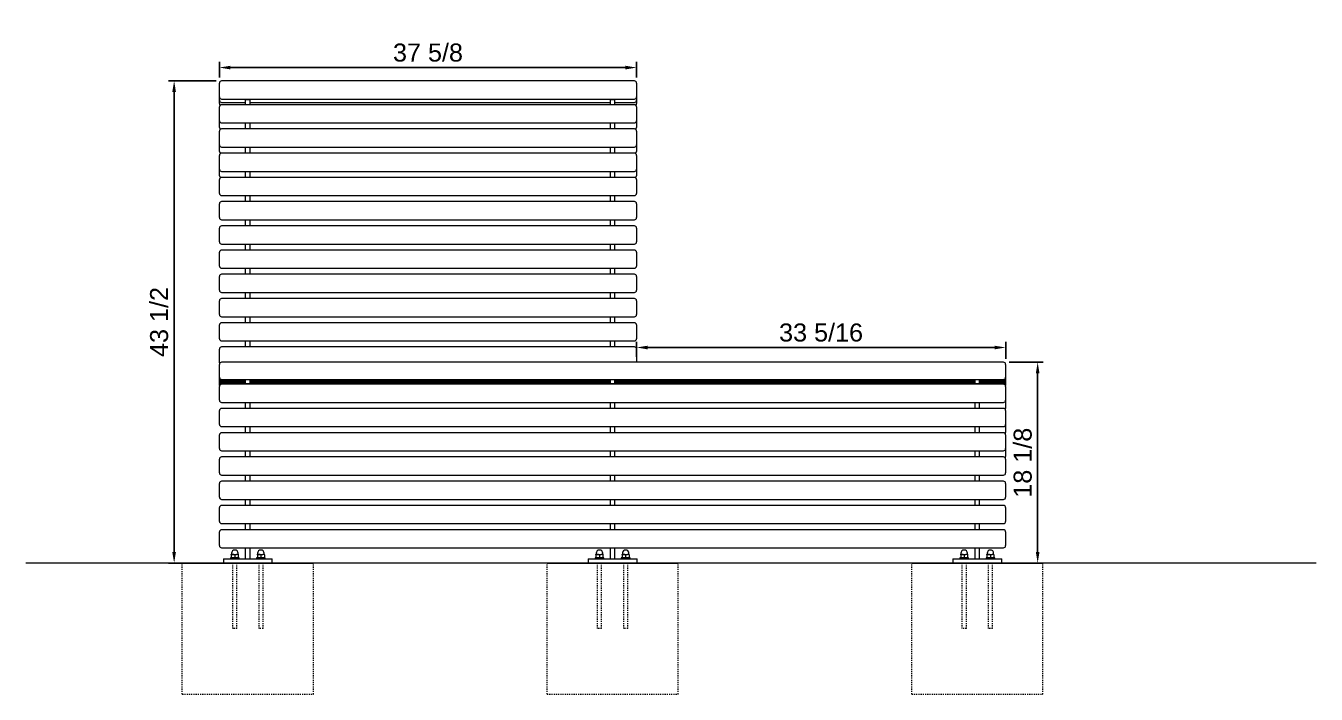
# Model space of a CAD drawing. Header units: inches. Extents: x -14 to 178, y 1 to 137.
# Drawn here: x -13.7 to 102.7, y 77.1 to 137.4 of the extents above; entities that cross this region are included whole.
import ezdxf

# ---------------------------------------------------------------- set-up
doc = ezdxf.new("R2010")
doc.units = ezdxf.units.IN
doc.header["$PDSIZE"] = -1
doc.linetypes.add('HIDDEN', pattern=[1.905, 1.27, -0.635])
for name, color, linetype, lineweight in [('ZANO_R', 7, 'Continuous', 0), ('ZANO_R_przerywana', 250, 'HIDDEN', 0), ('ZANO_W', 1, 'Continuous', 0)]:
    doc.layers.add(name, color=color, linetype=linetype, lineweight=lineweight)
doc.styles.get("Standard").update_dxf_attribs({"font": 'ARIALUNI.TTF'})
doc.dimstyles.new('amerykanie', dxfattribs={"dimtxt": 50, "dimasz": 50, "dimexe": 0.5, "dimexo": 0.5, "dimgap": 1, "dimtad": 1, "dimdec": 0, "dimzin": 0, "dimlunit": 5, "dimtxsty": 'Standard', "dimcen": 0.09, "dimclrd": 1, "dimclre": 1, "dimclrt": 1, "dimazin": 0, "dimtfac": 1, "dimtdec": 0, "dimtmove": 0, "dimatfit": 3, "dimfxl": 1, "dimtzin": 0, "dimarcsym": 1})

# ---------------------------------------------------------------- blocks, each defined once
blk = doc.blocks.new('*D374')
at = {"layer": 'Defpoints', "color": 0}
for p in [(3.94, 132.42), (-0.34, 88.94), (4.1, 88.94)]:
    blk.add_point(p, dxfattribs=at)
at = {"layer": 'ZANO_W', "color": 1, "lineweight": -2}
for p, q in [((3.44, 132.42), (-0.84, 132.42)), ((-0.34, 131.42), (-0.34, 89.94)), ((3.6, 88.94), (-0.84, 88.94))]:
    blk.add_line(p, q, dxfattribs=at)
at = {"layer": 'ZANO_W', "color": 1}
for points in [[(-0.18, 131.42), (-0.51, 131.42), (-0.34, 132.42)], [(-0.51, 89.94), (-0.18, 89.94), (-0.34, 88.94)]]:
    blk.add_solid(points, dxfattribs=at)
at = {"layer": 'ZANO_W', "color": 1, "insert": (-1.69, 110.68), "char_height": 1.625, "attachment_point": 5, "rotation": 90}
blk.add_mtext('43 1/2', dxfattribs=at)
blk = doc.blocks.new('*D375')
at = {"layer": 'Defpoints', "color": 0}
for p in [(74.45, 107.05), (74.45, 88.94), (77.53, 88.94)]:
    blk.add_point(p, dxfattribs=at)
at = {"layer": 'ZANO_W', "color": 1, "lineweight": -2}
for p, q in [((74.95, 107.05), (78.03, 107.05)), ((77.53, 106.05), (77.53, 89.94)), ((74.95, 88.94), (78.03, 88.94))]:
    blk.add_line(p, q, dxfattribs=at)
at = {"layer": 'ZANO_W', "color": 1}
for points in [[(77.7, 106.05), (77.37, 106.05), (77.53, 107.05)], [(77.37, 89.94), (77.7, 89.94), (77.53, 88.94)]]:
    blk.add_solid(points, dxfattribs=at)
at = {"layer": 'ZANO_W', "color": 1, "insert": (76.19, 97.99), "char_height": 1.625, "attachment_point": 5, "rotation": 90}
blk.add_mtext('18 1/8', dxfattribs=at)
blk = doc.blocks.new('*D376')
at = {"layer": 'Defpoints', "color": 0}
for p in [(41.36, 133.62), (3.74, 132.22), (41.36, 132.22)]:
    blk.add_point(p, dxfattribs=at)
at = {"layer": 'ZANO_W', "color": 1, "lineweight": -2}
for p, q in [((3.74, 132.72), (3.74, 134.12)), ((41.36, 132.72), (41.36, 134.12)), ((4.74, 133.62), (40.36, 133.62))]:
    blk.add_line(p, q, dxfattribs=at)
at = {"layer": 'ZANO_W', "color": 1}
for points in [[(4.74, 133.78), (4.74, 133.45), (3.74, 133.62)], [(40.36, 133.45), (40.36, 133.78), (41.36, 133.62)]]:
    blk.add_solid(points, dxfattribs=at)
at = {"layer": 'ZANO_W', "color": 1, "insert": (22.55, 134.96), "char_height": 1.625, "attachment_point": 5}
blk.add_mtext('37 5/8', dxfattribs=at)
blk = doc.blocks.new('*D377')
at = {"layer": 'Defpoints', "color": 0}
for p in [(74.65, 108.38), (41.36, 107.05), (74.65, 106.85)]:
    blk.add_point(p, dxfattribs=at)
at = {"layer": 'ZANO_W', "color": 1, "lineweight": -2}
for p, q in [((41.36, 107.55), (41.36, 108.88)), ((42.36, 108.38), (73.65, 108.38)), ((74.65, 107.35), (74.65, 108.88))]:
    blk.add_line(p, q, dxfattribs=at)
at = {"layer": 'ZANO_W', "color": 1}
for points in [[(42.36, 108.54), (42.36, 108.21), (41.36, 108.38)], [(73.65, 108.21), (73.65, 108.54), (74.65, 108.38)]]:
    blk.add_solid(points, dxfattribs=at)
at = {"layer": 'ZANO_W', "color": 1, "insert": (58, 109.72), "char_height": 1.625, "attachment_point": 5}
blk.add_mtext('33 5/16', dxfattribs=at)

msp = doc.modelspace()

# ---------------------------------------------------------------- linework, layer by layer
at = {"layer": 'ZANO_R'}
for p, q in [((3.74308, 131.13173), (3.74308, 132.224)), ((41.164, 132.42095), (3.94004, 132.42095)), ((41.36095, 132.224), (41.36095, 131.13173)), ((3.74308, 130.97871), (3.74308, 131.13173)), ((3.74308, 130.8257), (3.74308, 130.97871)), ((3.74308, 130.67268), (3.74308, 130.8257)), ((3.74308, 130.51967), (3.74308, 130.67268)), ((3.74308, 130.36665), (3.74308, 130.51967)), ((3.94004, 130.78176), (41.164, 130.78176)), ((3.94004, 130.47573), (6.10651, 130.47573)), ((6.10651, 130.75088), (6.50041, 130.75088)), ((6.10651, 130.26996), (6.10651, 130.75088)), ((6.50041, 130.26996), (6.50041, 130.75088)), ((6.50041, 130.47573), (38.99753, 130.47573)), ((38.99753, 130.75088), (39.39143, 130.75088)), ((38.99753, 130.26996), (38.99753, 130.75088)), ((39.39143, 130.26996), (39.39143, 130.75088)), ((39.39143, 130.47573), (41.164, 130.47573)), ((41.36095, 131.13173), (41.36095, 130.97871)), ((41.36095, 130.97871), (41.36095, 130.8257)), ((41.36095, 130.8257), (41.36095, 130.67268)), ((41.36095, 130.67268), (41.36095, 130.51967)), ((41.36095, 130.51967), (41.36095, 130.36665)), ((3.74308, 128.98074), (3.74308, 130.07301)), ((41.164, 130.26996), (3.94004, 130.26996)), ((41.36095, 130.07301), (41.36095, 128.98074)), ((3.74308, 128.82773), (3.74308, 128.98074)), ((3.74308, 128.37961), (3.74308, 128.82773)), ((3.74308, 128.22659), (3.74308, 128.37961)), ((3.94004, 128.63077), (41.164, 128.63077)), ((41.164, 128.08543), (3.94004, 128.08543)), ((6.10651, 128.08543), (6.10651, 128.63077)), ((6.50041, 128.08543), (6.50041, 128.63077)), ((38.99753, 128.08543), (38.99753, 128.63077)), ((39.39143, 128.08543), (39.39143, 128.63077)), ((41.36095, 128.98074), (41.36095, 128.82773)), ((41.36095, 128.82773), (41.36095, 128.37961)), ((41.36095, 128.37961), (41.36095, 128.22659)), ((3.74308, 126.79621), (3.74308, 127.88847)), ((41.36095, 127.88847), (41.36095, 126.79621)), ((3.74308, 126.64319), (3.74308, 126.79621)), ((3.74308, 126.19508), (3.74308, 126.64319)), ((3.74308, 126.04206), (3.74308, 126.19508)), ((3.74308, 124.61168), (3.74308, 125.70394)), ((3.94004, 126.44624), (41.164, 126.44624)), ((41.164, 125.90089), (3.94004, 125.90089)), ((6.10651, 125.90089), (6.10651, 126.44624)), ((6.50041, 125.90089), (6.50041, 126.44624)), ((38.99753, 125.90089), (38.99753, 126.44624)), ((39.39143, 125.90089), (39.39143, 126.44624)), ((41.36095, 126.79621), (41.36095, 126.64319)), ((41.36095, 126.64319), (41.36095, 126.19508)), ((41.36095, 126.19508), (41.36095, 126.04206)), ((41.36095, 125.70394), (41.36095, 124.61168)), ((3.74308, 124.45866), (3.74308, 124.61168)), ((41.36095, 124.61168), (41.36095, 124.45866)), ((3.74308, 124.01054), (3.74308, 124.45866)), ((3.74308, 123.85753), (3.74308, 124.01054)), ((3.74308, 122.42714), (3.74308, 123.51941)), ((3.94004, 124.26171), (41.164, 124.26171)), ((41.164, 123.71636), (3.94004, 123.71636)), ((6.10651, 123.71636), (6.10651, 124.26171)), ((6.50041, 123.71636), (6.50041, 124.26171)), ((38.99753, 123.71636), (38.99753, 124.26171)), ((39.39143, 123.71636), (39.39143, 124.26171)), ((41.36095, 124.45866), (41.36095, 124.01054)), ((41.36095, 124.01054), (41.36095, 123.85753)), ((41.36095, 123.51941), (41.36095, 122.42714)), ((3.74308, 122.27413), (3.74308, 122.42714)), ((41.36095, 122.42714), (41.36095, 122.27413)), ((3.74308, 120.24261), (3.74308, 121.33488)), ((3.94004, 122.07718), (41.164, 122.07718)), ((41.164, 121.53183), (3.94004, 121.53183)), ((6.10651, 121.53183), (6.10651, 122.07718)), ((6.50041, 121.53183), (6.50041, 122.07718)), ((38.99753, 121.53183), (38.99753, 122.07718)), ((39.39143, 121.53183), (39.39143, 122.07718)), ((41.36095, 121.33488), (41.36095, 120.24261)), ((3.74308, 120.0896), (3.74308, 120.24261)), ((3.94004, 119.89264), (41.164, 119.89264)), ((6.10651, 119.3473), (6.10651, 119.89264)), ((6.50041, 119.3473), (6.50041, 119.89264)), ((38.99753, 119.3473), (38.99753, 119.89264)), ((39.39143, 119.3473), (39.39143, 119.89264)), ((41.36095, 120.24261), (41.36095, 120.0896)), ((3.74308, 118.05808), (3.74308, 119.15034)), ((41.164, 119.3473), (3.94004, 119.3473)), ((41.36095, 119.15034), (41.36095, 118.05808)), ((3.74308, 117.90506), (3.74308, 118.05808)), ((3.94004, 117.70811), (41.164, 117.70811)), ((6.10651, 117.16276), (6.10651, 117.70811)), ((6.50041, 117.16276), (6.50041, 117.70811)), ((38.99753, 117.16276), (38.99753, 117.70811)), ((39.39143, 117.16276), (39.39143, 117.70811)), ((41.36095, 118.05808), (41.36095, 117.90506)), ((3.74308, 115.87355), (3.74308, 116.96581)), ((41.164, 117.16276), (3.94004, 117.16276)), ((41.36095, 116.96581), (41.36095, 115.87355)), ((3.74308, 115.72053), (3.74308, 115.87355)), ((3.94004, 115.52358), (41.164, 115.52358)), ((6.10651, 114.97823), (6.10651, 115.52358)), ((6.50041, 114.97823), (6.50041, 115.52358)), ((38.99753, 114.97823), (38.99753, 115.52358)), ((39.39143, 114.97823), (39.39143, 115.52358)), ((41.36095, 115.87355), (41.36095, 115.72053)), ((3.74308, 113.68901), (3.74308, 114.78128)), ((41.164, 114.97823), (3.94004, 114.97823)), ((41.36095, 114.78128), (41.36095, 113.68901)), ((3.74308, 113.536), (3.74308, 113.68901)), ((3.94004, 113.33904), (41.164, 113.33904)), ((6.10651, 112.7937), (6.10651, 113.33904)), ((6.50041, 112.7937), (6.50041, 113.33904)), ((38.99753, 112.7937), (38.99753, 113.33904)), ((39.39143, 112.7937), (39.39143, 113.33904)), ((41.36095, 113.68901), (41.36095, 113.536)), ((3.74308, 111.50448), (3.74308, 112.59675)), ((41.164, 112.7937), (3.94004, 112.7937)), ((41.36095, 112.59675), (41.36095, 111.50448)), ((3.74308, 111.35146), (3.74308, 111.50448)), ((3.94004, 111.15451), (41.164, 111.15451)), ((41.164, 110.60917), (3.94004, 110.60917)), ((6.10651, 110.60917), (6.10651, 111.15451)), ((6.50041, 110.60917), (6.50041, 111.15451)), ((38.99753, 110.60917), (38.99753, 111.15451)), ((39.39143, 110.60917), (39.39143, 111.15451)), ((41.36095, 111.50448), (41.36095, 111.35146)), ((3.74308, 109.31995), (3.74308, 110.41221)), ((41.36095, 110.41221), (41.36095, 109.31995)), ((3.74308, 109.16693), (3.74308, 109.31995)), ((3.74308, 107.13541), (3.74308, 108.22768)), ((3.94004, 108.96998), (41.164, 108.96998)), ((41.164, 108.42463), (3.94004, 108.42463)), ((6.10651, 108.42463), (6.10651, 108.96998)), ((6.50041, 108.42463), (6.50041, 108.96998)), ((38.99753, 108.42463), (38.99753, 108.96998)), ((39.39143, 108.42463), (39.39143, 108.96998)), ((41.36095, 109.31995), (41.36095, 109.16693)), ((41.36095, 108.22768), (41.36095, 107.13541)), ((3.74308, 106.9824), (3.74308, 107.13541)), ((41.36095, 107.13541), (41.36095, 107.04801)), ((3.74308, 105.74911), (3.74308, 106.85105)), ((74.44892, 107.04801), (3.94004, 107.04801)), ((74.64587, 106.85105), (74.64587, 105.74911)), ((3.74308, 105.70253), (3.74308, 105.74911)), ((3.74308, 105.65596), (3.74308, 105.70253)), ((3.74308, 105.60938), (3.74308, 105.65596)), ((3.74308, 105.56281), (3.74308, 105.60938)), ((3.74308, 105.51624), (3.74308, 105.56281)), ((3.74308, 105.46966), (3.74308, 105.51624)), ((3.74308, 105.42309), (3.74308, 105.46966)), ((3.74308, 105.37651), (3.74308, 105.42309)), ((3.74308, 105.32994), (3.74308, 105.37651)), ((3.74308, 105.28336), (3.74308, 105.32994)), ((3.74308, 105.23679), (3.74308, 105.28336)), ((3.74308, 105.19022), (3.74308, 105.23679)), ((3.74308, 105.14364), (3.74308, 105.19022)), ((3.74308, 105.09707), (3.74308, 105.14364)), ((3.74308, 105.05049), (3.74308, 105.09707)), ((3.74308, 105.00392), (3.74308, 105.05049)), ((3.74308, 104.95735), (3.74308, 105.00392)), ((3.74308, 104.72414), (3.74308, 104.87081)), ((3.94004, 105.50558), (74.44892, 105.50558)), ((3.94004, 105.41243), (6.10651, 105.41243)), ((3.94004, 105.31928), (6.10651, 105.31928)), ((3.94004, 105.22613), (6.10651, 105.22613)), ((3.94004, 105.13299), (6.10651, 105.13299)), ((74.44892, 105.06777), (3.94004, 105.06777)), ((6.10651, 105.49577), (6.50041, 105.49577)), ((6.10651, 105.13125), (6.10651, 105.49577)), ((6.10651, 105.13125), (6.50041, 105.13125)), ((6.10651, 105.06777), (6.10651, 105.13125)), ((6.50041, 105.13125), (6.50041, 105.49577)), ((6.50041, 105.41243), (38.99753, 105.41243)), ((6.50041, 105.31928), (38.99753, 105.31928)), ((6.50041, 105.22613), (38.99753, 105.22613)), ((6.50041, 105.13299), (38.99753, 105.13299)), ((6.50041, 105.06777), (6.50041, 105.13125)), ((38.99753, 105.49577), (39.39143, 105.49577)), ((38.99753, 105.13125), (38.99753, 105.49577)), ((38.99753, 105.13125), (39.39143, 105.13125)), ((38.99753, 105.06777), (38.99753, 105.13125)), ((39.39143, 105.13125), (39.39143, 105.49577)), ((39.39143, 105.41243), (71.88854, 105.41243)), ((39.39143, 105.31928), (71.88854, 105.31928)), ((39.39143, 105.22613), (71.88854, 105.22613)), ((39.39143, 105.13299), (71.88854, 105.13299)), ((39.39143, 105.06777), (39.39143, 105.13125)), ((71.88854, 105.13215), (71.88854, 105.49577)), ((71.88854, 105.49577), (72.28244, 105.49577)), ((71.88854, 105.13215), (72.28244, 105.13215)), ((71.88854, 105.06777), (71.88854, 105.13215)), ((72.28244, 105.13215), (72.28244, 105.49577)), ((72.28244, 105.41243), (74.44892, 105.41243)), ((72.28244, 105.31928), (74.44892, 105.31928)), ((72.28244, 105.22613), (74.44892, 105.22613)), ((72.28244, 105.13299), (74.44892, 105.13299)), ((72.28244, 105.06777), (72.28244, 105.13215)), ((74.64587, 105.74911), (74.64587, 105.70253)), ((74.64587, 105.70253), (74.64587, 105.65596)), ((74.64587, 105.65596), (74.64587, 105.60938)), ((74.64587, 105.60938), (74.64587, 105.56281)), ((74.64587, 105.56281), (74.64587, 105.51624)), ((74.64587, 105.51624), (74.64587, 105.46966)), ((74.64587, 105.46966), (74.64587, 105.42309)), ((74.64587, 105.42309), (74.64587, 105.37651)), ((74.64587, 105.37651), (74.64587, 105.32994)), ((74.64587, 105.32994), (74.64587, 105.28336)), ((74.64587, 105.28336), (74.64587, 105.23679)), ((74.64587, 105.23679), (74.64587, 105.19022)), ((74.64587, 105.19022), (74.64587, 105.14364)), ((74.64587, 105.14364), (74.64587, 105.09707)), ((74.64587, 105.09707), (74.64587, 105.05049)), ((74.64587, 105.05049), (74.64587, 105.00392)), ((74.64587, 105.00392), (74.64587, 104.95735)), ((74.64587, 104.87081), (74.64587, 104.72414)), ((3.74308, 103.63101), (3.74308, 104.72414)), ((74.64587, 104.72414), (74.64587, 103.63101)), ((74.64587, 103.63101), (74.64587, 103.08772)), ((3.74308, 102.53787), (3.74308, 102.68454)), ((3.74308, 101.44473), (3.74308, 102.53787)), ((3.94004, 103.43406), (74.44892, 103.43406)), ((74.44892, 102.88149), (3.94004, 102.88149)), ((6.10651, 102.88149), (6.10651, 103.43406)), ((6.50041, 102.88149), (6.50041, 103.43406)), ((38.99753, 102.88149), (38.99753, 103.43406)), ((39.39143, 102.88149), (39.39143, 103.43406)), ((71.88854, 102.88149), (71.88854, 103.43406)), ((72.28244, 102.88149), (72.28244, 103.43406)), ((74.64587, 103.08772), (74.64587, 102.86745)), ((74.64587, 102.68454), (74.64587, 102.53787)), ((74.64587, 102.53787), (74.64587, 101.44473)), ((3.94004, 101.24778), (74.44892, 101.24778)), ((6.10651, 100.69522), (6.10651, 101.24778)), ((6.50041, 100.69522), (6.50041, 101.24778)), ((38.99753, 100.69522), (38.99753, 101.24778)), ((39.39143, 100.69522), (39.39143, 101.24778)), ((71.88854, 100.69522), (71.88854, 101.24778)), ((72.28244, 100.69522), (72.28244, 101.24778)), ((74.64587, 101.44473), (74.64587, 100.9263)), ((3.74308, 100.3516), (3.74308, 100.49827)), ((3.74308, 99.25846), (3.74308, 100.3516)), ((74.44892, 100.69522), (3.94004, 100.69522)), ((39.39143, 100.70603), (39.39173, 100.69522)), ((74.64587, 100.9263), (74.64587, 100.70603)), ((74.64587, 100.49827), (74.64587, 100.3516)), ((74.64587, 100.3516), (74.64587, 99.25846)), ((3.94004, 99.06151), (74.44892, 99.06151)), ((6.10651, 98.50895), (6.10651, 99.06151)), ((6.50041, 98.50895), (6.50041, 99.06151)), ((38.99753, 98.50895), (38.99753, 99.06151)), ((39.39143, 98.50895), (39.39143, 99.06151)), ((71.88854, 98.50895), (71.88854, 99.06151)), ((72.28244, 98.50895), (72.28244, 99.06151)), ((74.64587, 99.25846), (74.64587, 98.76487)), ((3.74308, 98.16533), (3.74308, 98.31199)), ((3.74308, 97.07219), (3.74308, 98.16533)), ((74.44892, 98.50895), (3.94004, 98.50895)), ((39.39143, 98.5446), (39.39468, 98.50895)), ((74.64587, 98.76487), (74.64587, 98.5446)), ((74.64587, 98.31199), (74.64587, 98.16533)), ((74.64587, 98.16533), (74.64587, 97.07219)), ((3.94004, 96.87524), (74.44892, 96.87524)), ((6.10651, 96.32267), (6.10651, 96.87524)), ((6.50041, 96.32267), (6.50041, 96.87524)), ((38.99753, 96.32267), (38.99753, 96.87524)), ((39.39143, 96.32267), (39.39143, 96.87524)), ((71.88854, 96.32267), (71.88854, 96.87524)), ((72.28244, 96.32267), (72.28244, 96.87524)), ((3.74308, 95.97905), (3.74308, 96.12572)), ((3.74308, 94.88592), (3.74308, 95.97905)), ((74.44892, 96.32267), (3.94004, 96.32267)), ((74.64587, 96.12572), (74.64587, 95.97905)), ((74.64587, 95.97905), (74.64587, 94.88592)), ((3.94004, 94.68896), (74.44892, 94.68896)), ((6.10651, 94.1364), (6.10651, 94.68896)), ((6.50041, 94.1364), (6.50041, 94.68896)), ((38.99753, 94.1364), (38.99753, 94.68896)), ((39.39143, 94.1364), (39.39143, 94.68896)), ((71.88854, 94.1364), (71.88854, 94.68896)), ((72.28244, 94.1364), (72.28244, 94.68896)), ((3.74308, 93.79278), (3.74308, 93.93945)), ((3.74308, 92.69964), (3.74308, 93.79278)), ((74.44892, 94.1364), (3.94004, 94.1364)), ((74.64587, 93.93945), (74.64587, 93.79278)), ((74.64587, 93.79278), (74.64587, 92.69964)), ((3.94004, 92.50269), (74.44892, 92.50269)), ((74.44892, 91.95013), (3.94004, 91.95013)), ((6.10651, 91.95013), (6.10651, 92.50269)), ((6.50041, 91.95013), (6.50041, 92.50269)), ((38.99753, 91.95013), (38.99753, 92.50269)), ((39.39143, 91.95013), (39.39143, 92.50269)), ((71.88854, 91.95013), (71.88854, 92.50269)), ((72.28244, 91.95013), (72.28244, 92.50269)), ((3.74308, 91.60651), (3.74308, 91.75318)), ((3.74308, 90.51337), (3.74308, 91.60651)), ((74.64587, 91.75318), (74.64587, 91.60651)), ((74.64587, 91.60651), (74.64587, 90.51337)), ((3.94004, 90.31642), (74.44892, 90.31642)), ((4.80663, 89.69767), (4.80663, 89.72581)), ((4.80663, 89.72581), (4.96419, 89.72581)), ((4.80663, 89.69767), (4.80663, 89.43884)), ((4.82632, 89.82429), (4.82632, 89.73566)), ((4.96419, 89.72581), (5.27931, 89.72581)), ((5.12175, 89.69767), (5.12175, 89.43884)), ((5.43687, 89.72581), (5.27931, 89.72581)), ((5.41718, 89.73566), (5.41718, 89.82429)), ((5.43687, 89.69767), (5.43687, 89.72581)), ((5.43687, 89.69767), (5.43687, 89.43884)), ((6.10651, 89.33191), (6.10651, 90.31642)), ((6.50041, 89.33191), (6.50041, 90.31642)), ((7.17005, 89.69767), (7.17005, 89.72581)), ((7.17005, 89.72581), (7.32761, 89.72581)), ((7.17005, 89.69767), (7.17005, 89.43884)), ((7.18975, 89.82429), (7.18975, 89.73566)), ((7.32761, 89.72581), (7.64274, 89.72581)), ((7.48518, 89.69767), (7.48518, 89.43884)), ((7.8003, 89.72581), (7.64274, 89.72581)), ((7.7806, 89.73566), (7.7806, 89.82429)), ((7.8003, 89.69767), (7.8003, 89.72581)), ((7.8003, 89.69767), (7.8003, 89.43884)), ((37.69764, 89.69767), (37.69764, 89.72581)), ((37.69764, 89.72581), (37.8552, 89.72581)), ((37.69764, 89.69767), (37.69764, 89.43884)), ((37.71734, 89.82429), (37.71734, 89.73566)), ((37.8552, 89.72581), (38.17033, 89.72581)), ((38.01277, 89.69767), (38.01277, 89.43884)), ((38.32789, 89.72581), (38.17033, 89.72581)), ((38.30819, 89.73566), (38.30819, 89.82429)), ((38.32789, 89.69767), (38.32789, 89.72581)), ((38.32789, 89.69767), (38.32789, 89.43884)), ((38.99753, 89.33191), (38.99753, 90.31642)), ((39.39143, 89.33191), (39.39143, 90.31642)), ((40.06107, 89.69767), (40.06107, 89.72581)), ((40.06107, 89.72581), (40.21863, 89.72581)), ((40.06107, 89.69767), (40.06107, 89.43884)), ((40.08076, 89.82429), (40.08076, 89.73566)), ((40.21863, 89.72581), (40.53375, 89.72581)), ((40.37619, 89.69767), (40.37619, 89.43884)), ((40.69131, 89.72581), (40.53375, 89.72581)), ((40.67162, 89.73566), (40.67162, 89.82429)), ((40.69131, 89.69767), (40.69131, 89.72581)), ((40.69131, 89.69767), (40.69131, 89.43884)), ((70.58866, 89.69767), (70.58866, 89.72581)), ((70.58866, 89.72581), (70.74622, 89.72581)), ((70.58866, 89.69767), (70.58866, 89.43884)), ((70.60835, 89.82429), (70.60835, 89.73566)), ((70.74622, 89.72581), (71.06134, 89.72581)), ((70.90378, 89.69767), (70.90378, 89.43884)), ((71.2189, 89.72581), (71.06134, 89.72581)), ((71.19921, 89.73566), (71.19921, 89.82429)), ((71.2189, 89.69767), (71.2189, 89.72581)), ((71.2189, 89.69767), (71.2189, 89.43884)), ((71.88854, 89.33191), (71.88854, 90.31642)), ((72.28244, 89.33191), (72.28244, 90.31642)), ((72.95208, 89.69767), (72.95208, 89.72581)), ((72.95208, 89.72581), (73.10964, 89.72581)), ((72.95208, 89.69767), (72.95208, 89.43884)), ((72.97178, 89.82429), (72.97178, 89.73566)), ((73.10964, 89.72581), (73.42477, 89.72581)), ((73.2672, 89.69767), (73.2672, 89.43884)), ((73.58233, 89.72581), (73.42477, 89.72581)), ((73.56263, 89.73566), (73.56263, 89.82429)), ((73.58233, 89.69767), (73.58233, 89.72581)), ((73.58233, 89.69767), (73.58233, 89.43884)), ((102.65044, 88.93801), (-13.71892, 88.93801)), ((0.3949, 88.93801), (12.21203, 88.93801)), ((0.3949, 88.93801), (12.21203, 88.93801)), ((4.09749, 89.33191), (4.09749, 88.93801)), ((4.09749, 89.33191), (4.25505, 89.33191)), ((4.25505, 89.33191), (6.10651, 89.33191)), ((4.72784, 89.41069), (4.72784, 89.33191)), ((5.51565, 89.41069), (4.72784, 89.41069)), ((4.80663, 89.41069), (4.80663, 89.43884)), ((4.9248, 88.93801), (5.31687, 88.93801)), ((5.43687, 89.41069), (5.43687, 89.43884)), ((5.51565, 89.33191), (5.51565, 89.41069)), ((6.10651, 89.33191), (6.50041, 89.33191)), ((6.50041, 89.33191), (8.35187, 89.33191)), ((7.09127, 89.41069), (7.09127, 89.33191)), ((7.87908, 89.41069), (7.09127, 89.41069)), ((7.17005, 89.41069), (7.17005, 89.43884)), ((7.28822, 88.93801), (7.68029, 88.93801)), ((7.8003, 89.41069), (7.8003, 89.43884)), ((7.87908, 89.33191), (7.87908, 89.41069)), ((8.35187, 89.33191), (8.50944, 89.33191)), ((8.50944, 88.93801), (8.50944, 89.33191)), ((33.28591, 88.93801), (45.10304, 88.93801)), ((33.28591, 88.93801), (45.10304, 88.93801)), ((36.9885, 89.33191), (36.9885, 88.93801)), ((36.9885, 89.33191), (37.14606, 89.33191)), ((37.14606, 89.33191), (38.99753, 89.33191)), ((37.61886, 89.41069), (37.61886, 89.33191)), ((38.40667, 89.41069), (37.61886, 89.41069)), ((37.69764, 89.41069), (37.69764, 89.43884)), ((37.81581, 88.93801), (38.20788, 88.93801)), ((38.32789, 89.41069), (38.32789, 89.43884)), ((38.40667, 89.33191), (38.40667, 89.41069)), ((38.99753, 89.33191), (39.39143, 89.33191)), ((39.39143, 89.33191), (41.24289, 89.33191)), ((39.98229, 89.41069), (39.98229, 89.33191)), ((40.7701, 89.41069), (39.98229, 89.41069)), ((40.06107, 89.41069), (40.06107, 89.43884)), ((40.17924, 88.93801), (40.57131, 88.93801)), ((40.69131, 89.41069), (40.69131, 89.43884)), ((40.7701, 89.33191), (40.7701, 89.41069)), ((41.24289, 89.33191), (41.40045, 89.33191)), ((41.40045, 88.93801), (41.40045, 89.33191)), ((66.17693, 88.93801), (77.99406, 88.93801)), ((66.17693, 88.93801), (77.99406, 88.93801)), ((69.87952, 89.33191), (69.87952, 88.93801)), ((69.87952, 89.33191), (70.03708, 89.33191)), ((70.03708, 89.33191), (71.88854, 89.33191)), ((70.50988, 89.41069), (70.50988, 89.33191)), ((71.29768, 89.41069), (70.50988, 89.41069)), ((70.58866, 89.41069), (70.58866, 89.43884)), ((70.70683, 88.93801), (71.0989, 88.93801)), ((71.2189, 89.41069), (71.2189, 89.43884)), ((71.29768, 89.33191), (71.29768, 89.41069)), ((71.88854, 89.33191), (72.28244, 89.33191)), ((72.28244, 89.33191), (74.1339, 89.33191)), ((72.8733, 89.41069), (72.8733, 89.33191)), ((73.66111, 89.41069), (72.8733, 89.41069)), ((72.95208, 89.41069), (72.95208, 89.43884)), ((73.07025, 88.93801), (73.46232, 88.93801)), ((73.58233, 89.41069), (73.58233, 89.43884)), ((73.66111, 89.33191), (73.66111, 89.41069)), ((74.1339, 89.33191), (74.29147, 89.33191)), ((74.29147, 88.93801), (74.29147, 89.33191))]:
    msp.add_line(p, q, dxfattribs=at)
at = {"layer": 'ZANO_R', "flags": 128}
for points in [[(3.74308, 106.9824), (3.74687, 106.94398), (3.75436, 106.91673)], [(3.74308, 104.95735), (3.74687, 104.91892), (3.74789, 104.91408)], [(74.64106, 104.91408), (74.64209, 104.91892), (74.64587, 104.95735)], [(5.12175, 89.69767), (5.19894, 89.71809), (5.27931, 89.72581)], [(7.48518, 89.69767), (7.56237, 89.71809), (7.64274, 89.72581)], [(38.01277, 89.69767), (38.08996, 89.71809), (38.17033, 89.72581)], [(40.37619, 89.69767), (40.45338, 89.71809), (40.53375, 89.72581)], [(70.90378, 89.69767), (70.98097, 89.71809), (71.06134, 89.72581)], [(73.2672, 89.69767), (73.3444, 89.71809), (73.42477, 89.72581)], [(5.12175, 89.43884), (5.04455, 89.41842), (4.96419, 89.41069)], [(5.43687, 89.43884), (5.35968, 89.41842), (5.27931, 89.41069)], [(7.48518, 89.43884), (7.40798, 89.41842), (7.32761, 89.41069)], [(7.8003, 89.43884), (7.7231, 89.41842), (7.64274, 89.41069)], [(38.01277, 89.43884), (37.93557, 89.41842), (37.8552, 89.41069)], [(38.32789, 89.43884), (38.25069, 89.41842), (38.17033, 89.41069)], [(40.37619, 89.43884), (40.299, 89.41842), (40.21863, 89.41069)], [(40.69131, 89.43884), (40.61412, 89.41842), (40.53375, 89.41069)], [(70.90378, 89.43884), (70.82659, 89.41842), (70.74622, 89.41069)], [(71.2189, 89.43884), (71.14171, 89.41842), (71.06134, 89.41069)], [(73.2672, 89.43884), (73.19001, 89.41842), (73.10964, 89.41069)], [(73.58233, 89.43884), (73.50514, 89.41842), (73.42477, 89.41069)]]:
    msp.add_lwpolyline(points, dxfattribs=at)
at = {"layer": 'ZANO_R'}
for centre, radius, start, end in [((3.94004, 132.224), 0.19695, 90, 180), ((41.164, 132.224), 0.19695, 0, 90), ((3.94004, 130.97871), 0.19695, 180, 270), ((3.94004, 130.67268), 0.19695, 180, 270), ((3.94004, 130.36665), 0.19695, 180, 228.1994479), ((41.164, 130.97871), 0.19695, 270, 0), ((41.164, 130.67268), 0.19695, 270, 0), ((41.164, 130.36665), 0.19695, 311.8005521, 0), ((3.94004, 130.07301), 0.19695, 90, 180), ((41.164, 130.07301), 0.19695, 0, 90), ((3.94004, 128.82773), 0.19695, 180, 270), ((3.94004, 128.22659), 0.19695, 180, 239.1347322), ((3.94004, 127.88848), 0.19695, 90, 180), ((41.164, 128.82773), 0.19695, 270, 0), ((41.164, 127.88848), 0.19695, 0, 90), ((41.164, 128.22659), 0.19695, 300.8652678, 0), ((3.94004, 126.64319), 0.19695, 180, 270), ((3.94004, 126.04206), 0.19695, 180, 239.1347323), ((3.94004, 125.70394), 0.19695, 90, 180), ((41.164, 126.64319), 0.19695, 270, 0), ((41.164, 125.70394), 0.19695, 0, 90), ((41.164, 126.04206), 0.19695, 300.8652677, 0), ((3.94004, 124.45866), 0.19695, 180, 270), ((3.94004, 123.85753), 0.19695, 180, 239.1347323), ((3.94004, 123.51941), 0.19695, 90, 180), ((41.164, 124.45866), 0.19695, 270, 0), ((41.164, 123.51941), 0.19695, 0, 90), ((41.164, 123.85753), 0.19695, 300.8652677, 0), ((3.94004, 122.27413), 0.19695, 180, 270), ((41.164, 122.27413), 0.19695, 270, 0), ((3.94004, 121.33488), 0.19695, 90, 180), ((41.164, 121.33488), 0.19695, 0, 90), ((3.94004, 120.0896), 0.19695, 180, 270), ((41.164, 120.0896), 0.19695, 270, 0), ((3.94004, 119.15034), 0.19695, 90, 180), ((41.164, 119.15034), 0.19695, 0, 90), ((3.94004, 117.90506), 0.19695, 180, 270), ((41.164, 117.90506), 0.19695, 270, 0), ((3.94004, 116.96581), 0.19695, 90, 180), ((41.164, 116.96581), 0.19695, 0, 90), ((3.94004, 115.72053), 0.19695, 180, 270), ((41.164, 115.72053), 0.19695, 270, 0), ((3.94004, 114.78128), 0.19695, 90, 180), ((41.164, 114.78128), 0.19695, 0, 90), ((3.94004, 113.536), 0.19695, 180, 270), ((41.164, 113.536), 0.19695, 270, 0), ((3.94004, 112.59675), 0.19695, 90, 180), ((41.164, 112.59675), 0.19695, 0, 90), ((3.94004, 111.35146), 0.19695, 180, 270), ((3.94004, 110.41221), 0.19695, 90, 180), ((41.164, 111.35146), 0.19695, 270, 0), ((41.164, 110.41221), 0.19695, 0, 90), ((3.94004, 109.16693), 0.19695, 180, 270), ((3.94004, 108.22768), 0.19695, 90, 180), ((41.164, 109.16693), 0.19695, 270, 0), ((41.164, 108.22768), 0.19695, 0, 90), ((3.94004, 106.85105), 0.19695, 90, 180), ((74.44892, 106.85105), 0.19695, 0, 90), ((3.94004, 105.70253), 0.19695, 180, 270), ((3.94004, 105.60938), 0.19695, 180, 270), ((3.94004, 105.51624), 0.19695, 180, 270), ((3.94004, 105.42309), 0.19695, 180, 270), ((3.94004, 105.32994), 0.19695, 180, 270), ((3.94004, 105.23679), 0.19695, 180, 248.2950347), ((3.94004, 105.14364), 0.19695, 180, 222.8966404), ((3.94004, 104.87081), 0.19695, 90, 180), ((3.94004, 105.05049), 0.19695, 180, 207.1391483), ((74.44892, 105.70253), 0.19695, 270, 0), ((74.44892, 105.60938), 0.19695, 270, 0), ((74.44892, 105.51624), 0.19695, 270, 0), ((74.44892, 105.42309), 0.19695, 270, 0), ((74.44892, 105.32994), 0.19695, 270, 0), ((74.44892, 104.87081), 0.19695, 0, 90), ((74.44892, 105.23679), 0.19695, 291.7049653, 0), ((74.44892, 105.14364), 0.19695, 317.1033597, 0), ((74.44892, 105.05049), 0.19695, 332.8608517, 0), ((3.94004, 103.63101), 0.19695, 180, 270), ((74.44892, 103.63101), 0.19695, 270, 0), ((3.94004, 102.68454), 0.19695, 90, 180), ((74.44892, 102.68454), 0.19695, 0, 90), ((74.44892, 102.86745), 0.19695, 332.3313956, 0), ((3.94004, 101.44473), 0.19695, 180, 270), ((74.44892, 101.44473), 0.19695, 270, 0), ((3.94004, 100.49827), 0.19695, 90, 180), ((74.44892, 100.49827), 0.19695, 0, 90), ((74.44892, 100.70603), 0.19695, 328.1678101, 0), ((3.94004, 99.25846), 0.19695, 180, 270), ((74.44892, 99.25846), 0.19695, 270, 0), ((3.94004, 98.312), 0.19695, 90, 180), ((74.44892, 98.312), 0.19695, 0, 90), ((74.44892, 98.5446), 0.19695, 323.8067204, 0), ((3.94004, 97.07219), 0.19695, 180, 270), ((74.44892, 97.07219), 0.19695, 270, 0), ((3.94004, 96.12572), 0.19695, 90, 180), ((74.44892, 96.12572), 0.19695, 0, 90), ((3.94004, 94.88592), 0.19695, 180, 270), ((74.44892, 94.88592), 0.19695, 270, 0), ((3.94004, 93.93945), 0.19695, 90, 180), ((74.44892, 93.93945), 0.19695, 0, 90), ((3.94004, 92.69964), 0.19695, 180, 270), ((3.94004, 91.75318), 0.19695, 90, 180), ((74.44892, 92.69964), 0.19695, 270, 0), ((74.44892, 91.75318), 0.19695, 0, 90), ((3.94004, 90.51337), 0.19695, 180, 270), ((4.97124, 89.23123), 0.49464, 90.8172838, 109.4391292), ((4.81647, 89.73566), 0.00985, 270, 0), ((5.12175, 89.82429), 0.29543, 0, 180), ((4.95745, 89.23301), 0.49285, 70.5267804, 89.2168066), ((5.27527, 89.2481), 0.47773, 70.2282954, 89.5152916), ((5.42702, 89.73566), 0.00985, 180, 270), ((7.33467, 89.23123), 0.49464, 90.8172951, 109.4391271), ((7.1799, 89.73566), 0.00985, 270, 0), ((7.48518, 89.82429), 0.29543, 0, 180), ((7.32088, 89.23302), 0.49284, 70.5267134, 89.2168736), ((7.6387, 89.2481), 0.47773, 70.2283146, 89.5152701), ((7.79045, 89.73566), 0.00985, 180, 270), ((37.86226, 89.23124), 0.49463, 90.8171324, 109.4392436), ((37.70749, 89.73566), 0.00985, 270, 0), ((38.01276, 89.82429), 0.29543, 0, 180), ((37.84846, 89.23299), 0.49287, 70.5271872, 89.2164368), ((38.16629, 89.24811), 0.47772, 70.2280889, 89.5152394), ((38.31804, 89.73566), 0.00985, 180, 270), ((40.22568, 89.23124), 0.49463, 90.8171324, 109.4392436), ((40.07091, 89.73566), 0.00985, 270, 0), ((40.37619, 89.82429), 0.29543, 0, 180), ((40.21189, 89.23299), 0.49287, 70.5271872, 89.2164368), ((40.52971, 89.2481), 0.47773, 70.2282433, 89.5150851), ((40.68147, 89.73566), 0.00985, 180, 270), ((70.75327, 89.23124), 0.49463, 90.8168255, 109.439255), ((70.5985, 89.73566), 0.00985, 270, 0), ((70.90378, 89.82429), 0.29543, 0, 180), ((70.73948, 89.23302), 0.49284, 70.5266587, 89.2166697), ((71.0573, 89.24808), 0.47775, 70.2287043, 89.5152152), ((71.20906, 89.73566), 0.00985, 180, 270), ((73.1167, 89.23123), 0.49463, 90.8174394, 109.4392323), ((72.96193, 89.73566), 0.00985, 270, 0), ((73.26721, 89.82429), 0.29543, 0, 180), ((73.10291, 89.23304), 0.49282, 70.526239, 89.2170893), ((73.42073, 89.24813), 0.4777, 70.227754, 89.5155744), ((73.57248, 89.73566), 0.00985, 180, 270), ((74.44892, 90.51337), 0.19695, 270, 0), ((4.96823, 89.8884), 0.47773, 250.2282954, 269.5152916), ((5.28335, 89.8884), 0.47773, 250.2282971, 269.5152529), ((7.33166, 89.8884), 0.47773, 250.2283063, 269.5152715), ((7.64678, 89.8884), 0.47773, 250.2283109, 269.5152715), ((37.85924, 89.8884), 0.47773, 250.2282292, 269.5153948), ((38.17437, 89.8884), 0.47773, 250.2282292, 269.5153948), ((40.22267, 89.8884), 0.47773, 250.2282292, 269.5153948), ((40.53779, 89.8884), 0.47773, 250.2282292, 269.5153948), ((70.75026, 89.88842), 0.47775, 250.2287043, 269.5152152), ((71.06538, 89.88841), 0.47774, 250.2284239, 269.5149045), ((73.11368, 89.88838), 0.4777, 250.227754, 269.5155744), ((73.42881, 89.88842), 0.47775, 250.2287043, 269.5152152)]:
    msp.add_arc(centre, radius, start, end, dxfattribs=at)
at = {"layer": 'ZANO_R_przerywana', "ltscale": 0.05}
for p, q in [((0.3949, 77.12087), (0.3949, 88.93801)), ((0.3949, 77.12087), (0.3949, 88.93801)), ((4.9248, 88.93801), (4.9248, 83.02944)), ((5.3187, 83.02944), (5.3187, 88.93801)), ((7.28822, 88.93801), (7.28822, 83.02944)), ((7.68213, 83.02944), (7.68213, 88.93801)), ((12.21203, 77.12087), (12.21203, 88.93801)), ((12.21203, 77.12087), (12.21203, 88.93801)), ((33.28591, 77.12087), (33.28591, 88.93801)), ((33.28591, 77.12087), (33.28591, 88.93801)), ((37.81581, 88.93801), (37.81581, 83.02944)), ((38.20972, 83.02944), (38.20972, 88.93801)), ((40.17924, 88.93801), (40.17924, 83.02944)), ((40.57314, 83.02944), (40.57314, 88.93801)), ((45.10304, 77.12087), (45.10304, 88.93801)), ((45.10304, 77.12087), (45.10304, 88.93801)), ((66.17693, 77.12087), (66.17693, 88.93801)), ((66.17693, 77.12087), (66.17693, 88.93801)), ((70.70683, 88.93801), (70.70683, 83.02944)), ((71.10073, 83.02944), (71.10073, 88.93801)), ((73.07025, 88.93801), (73.07025, 83.02944)), ((73.46416, 83.02944), (73.46416, 88.93801)), ((77.99406, 77.12087), (77.99406, 88.93801)), ((77.99406, 77.12087), (77.99406, 88.93801)), ((5.3187, 83.02944), (4.9248, 83.02944)), ((7.68213, 83.02944), (7.28822, 83.02944)), ((38.20972, 83.02944), (37.81581, 83.02944)), ((40.57314, 83.02944), (40.17924, 83.02944)), ((71.10073, 83.02944), (70.70683, 83.02944)), ((73.46416, 83.02944), (73.07025, 83.02944)), ((0.3949, 77.12087), (12.21203, 77.12087)), ((0.3949, 77.12087), (12.21203, 77.12087)), ((33.28591, 77.12087), (45.10304, 77.12087)), ((33.28591, 77.12087), (45.10304, 77.12087)), ((66.17693, 77.12087), (77.99406, 77.12087)), ((66.17693, 77.12087), (77.99406, 77.12087))]:
    msp.add_line(p, q, dxfattribs=at)

# ---------------------------------------------------------------- dimensions: what is measured, and where the dimension line sits
at = {"layer": 'ZANO_W'}
for base, p1, p2, picture, middle in [((41.36095, 133.61532), (3.74308, 132.224), (41.36095, 132.224), '*D376', (22.55202, 134.95886)), ((74.64587, 108.37671), (41.36095, 107.04801), (74.64587, 106.85105), '*D377', (58.00341, 109.72025))]:
    dim = msp.add_linear_dim(base=base, p1=p1, p2=p2, dimstyle='amerykanie', override={"dimtxt": 1.625, "dimasz": 1, "dimgap": 0.5, "dimdec": 4, "dimaunit": 1, "dimadec": 1, "dimtdec": 4, "dimtmove": 1, "dimfrac": 2}, dxfattribs=at)
    dim.commit()
    dim.dimension.update_dxf_attribs({"geometry": picture, "text_midpoint": middle})
for base, p1, p2, picture, middle in [((-0.34449, 88.93801), (3.94004, 132.42095), (4.09749, 88.93801), '*D374', (-1.68803, 110.67948)), ((77.53481, 88.93801), (74.44892, 107.04801), (74.44892, 88.93801), '*D375', (76.19127, 97.99301))]:
    dim = msp.add_linear_dim(base=base, p1=p1, p2=p2, angle=90, dimstyle='amerykanie', override={"dimtxt": 1.625, "dimasz": 1, "dimgap": 0.5, "dimdec": 4, "dimaunit": 1, "dimadec": 1, "dimtdec": 4, "dimtmove": 1, "dimfrac": 2}, dxfattribs=at)
    dim.commit()
    dim.dimension.update_dxf_attribs({"geometry": picture, "text_midpoint": middle})

doc.saveas('drawing.dxf')
